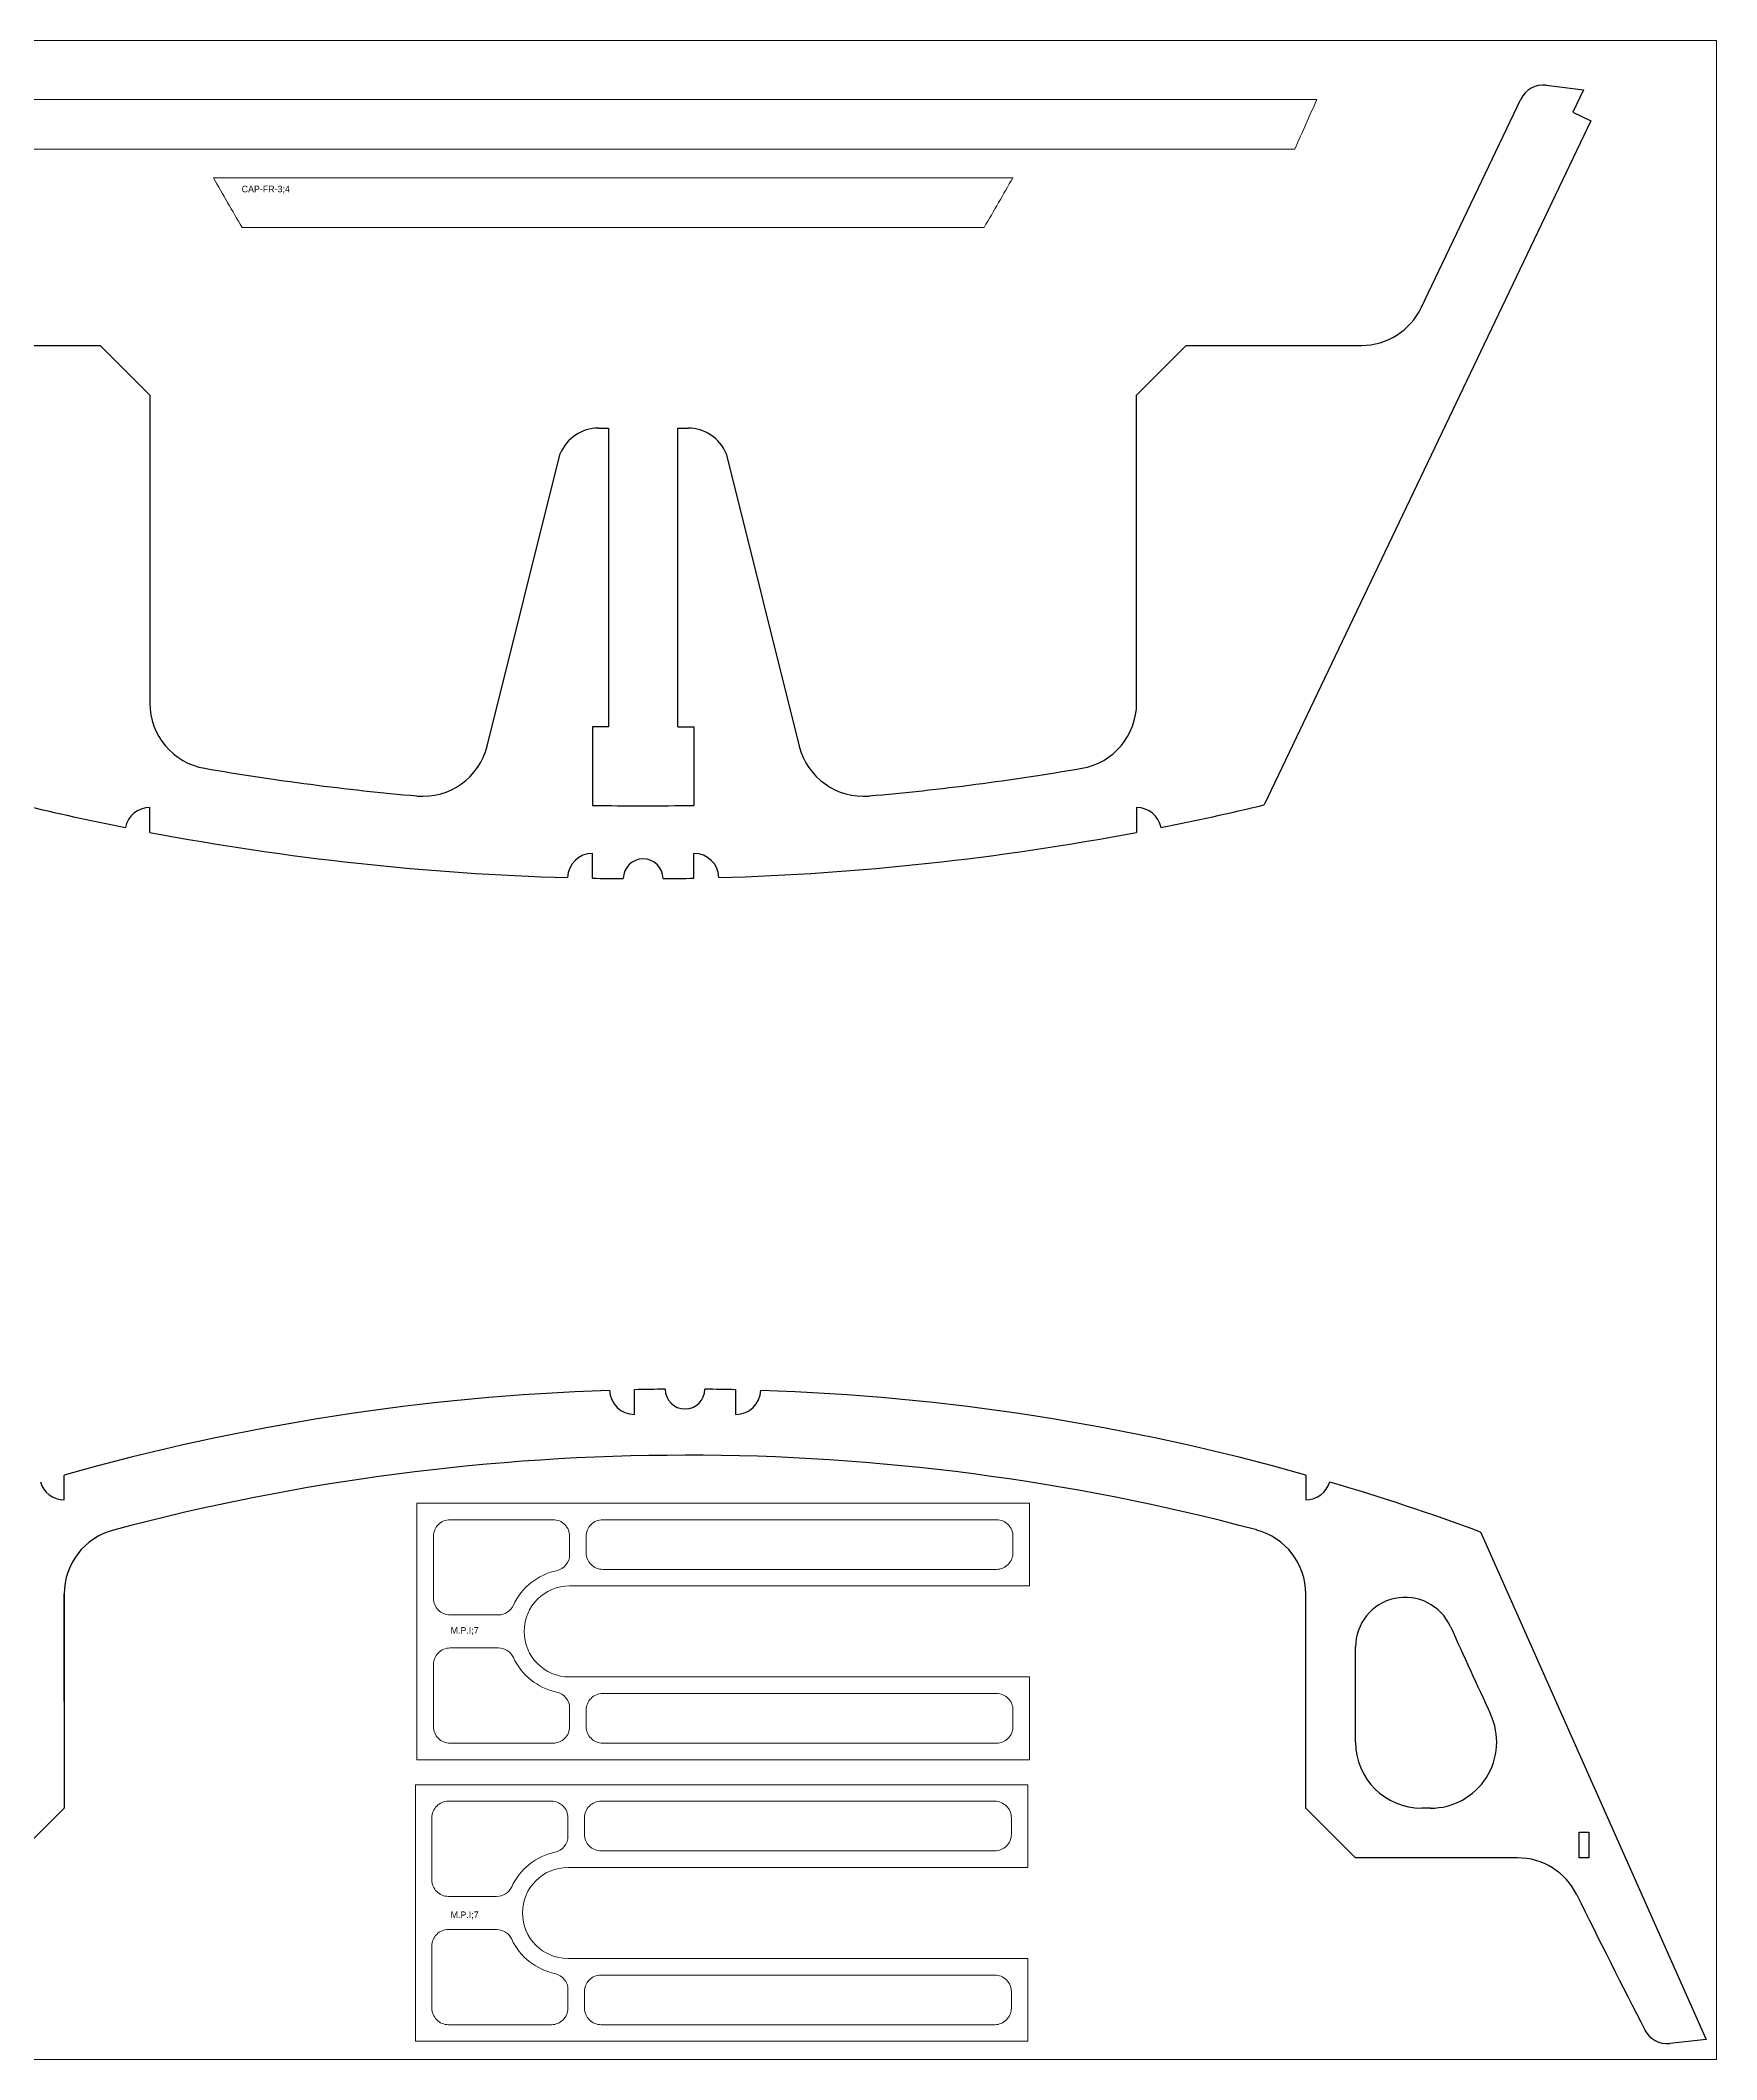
# Model space of a CAD drawing. Header units: millimetres. Extents: x 0 to 7720, y 0 to 5733.
# Drawn here: x 6708 to 7720, y 4486 to 5706 of the extents above; entities that cross this region are included whole.
import ezdxf

# ---------------------------------------------------------------- set-up
doc = ezdxf.new("R2010")
doc.units = ezdxf.units.MM
doc.layers.add('CORTE_9MM', color=4, linetype='Continuous')
doc.layers.add('plate', color=3, linetype='Continuous')

msp = doc.modelspace()

# ---------------------------------------------------------------- linework, layer by layer
at = {"layer": 'CORTE_9MM'}
for p, q in [((7617.1, 5678.9, 0), (7639.6, 5676.1, 0)), ((7639.6, 5676.1, 0), (7633.2, 5662.6, 0)), ((7541.6, 5544.5, 0), (7601.7, 5670.5, 0)), ((7633.2, 5662.6, 0), (7644, 5657.4, 0)), ((7644, 5657.4, 0), (7446.8, 5244.1, 0)), ((6637.7, 5521.7, 0), (6743.6, 5521.7, 0)), ((6743.6, 5521.7, 0), (6773.6, 5491.7, 0)), ((7369.7, 5491.7, 0), (7399.7, 5521.7, 0)), ((7399.7, 5521.7, 0), (7505.5, 5521.7, 0)), ((6773.6, 5491.7, 0), (6773.6, 5305.6, 0)), ((7369.7, 5305.6, 0), (7369.7, 5491.7, 0)), ((7044.6, 5471.7, 0), (7050.6, 5471.7, 0)), ((7050.6, 5471.7, 0), (7050.6, 5291.3, 0)), ((7092.6, 5471.7, 0), (7098.7, 5471.7, 0)), ((7092.6, 5291.3, 0), (7092.6, 5471.7, 0)), ((6977.4, 5279.6, 0), (7021.5, 5456.3, 0)), ((7121.7, 5456.3, 0), (7165.9, 5279.6, 0)), ((7041, 5291.3, 0), (7041, 5243.8, 0)), ((7050.6, 5291.3, 0), (7041, 5291.3, 0)), ((7092.6, 5291.3, 0), (7102.3, 5291.3, 0)), ((7102.3, 5291.3, 0), (7102.3, 5243.8, 0)), ((6773.6, 5227.5, 0), (6773.6, 5242.5, 0)), ((7369.7, 5242.5, 0), (7369.7, 5227.5, 0)), ((7041, 5199.8, 0), (7041, 5214.8)), ((7102.3, 5199.8, 0), (7102.3, 5214.8)), ((7066.3, 4875.8, 0), (7066.3, 4890.8, 0)), ((7127.6, 4875.8, 0), (7127.6, 4890.8, 0)), ((6721.9, 4824.2), (6721.9, 4839.2, 0)), ((7471.9, 4839.2, 0), (7471.9, 4824.2)), ((7577.4, 4804.8, 0), (7713.7, 4498.2, 0)), ((6721.9, 4767.3, 0), (6721.9, 4637.9, 0)), ((6721.9, 4702.6), (6721.9, 4767.3)), ((7471.9, 4637.9, 0), (7471.9, 4767.3, 0)), ((7501.9, 4677.9, 0), (7501.9, 4735.3, 0)), ((6721.9, 4637.9, 0), (6691.9, 4607.9, 0)), ((7501.9, 4607.9, 0), (7471.9, 4637.9, 0)), ((7547.2, 4637.9, 0), (7541.9, 4637.9, 0)), ((7636.9, 4623.5, 0), (7642.9, 4623.5, 0)), ((7636.9, 4607.9, 0), (7636.9, 4623.5, 0)), ((7642.9, 4623.5, 0), (7642.9, 4607.9, 0)), ((7599.7, 4607.9, 0), (7501.9, 4607.9, 0)), ((7642.9, 4607.9, 0), (7636.9, 4607.9, 0)), ((7713.7, 4498.2, 0), (7691.7, 4495.7, 0))]:
    msp.add_line(p, q, dxfattribs=at)
at = {"layer": 'CORTE_9MM', "lineweight": 0}
for p, q in [((6935, 4822.2), (6935, 4667.2)), ((7305, 4717.2, -18), (7195.2, 4717.2, -18)), ((6934, 4652.1), (6934, 4497.1)), ((7304, 4547.1, -18), (7194.1, 4547.1, -18))]:
    msp.add_line(p, q, dxfattribs=at)
for points in [[(6641.7, 5640.3), (7465.2, 5640.3, 0.002152), (7478.5, 5670.3), (6628.4, 5670.3, 0.002152), (6641.7, 5640.3)], [(6829.3, 5593), (7277.6, 5593, 0.001798), (7294.9, 5623), (6812, 5623, 0.001796), (6829.3, 5593)], [(6935, 4822.2), (6935, 4667.2), (7305, 4667.2), (7305, 4717.2), (7027.2, 4717.2, -1), (7027.2, 4772.2), (7305, 4772.2), (7305, 4822.2), (6935, 4822.2)], [(6945, 4802.2), (6945, 4764.7, 0.414214), (6955, 4754.7), (6984.1, 4754.7, 0.291942), (6993.2, 4760.5, -0.235219), (7019.3, 4781.4, 0.353366), (7027.2, 4791.2), (7027.2, 4802.2, 0.414214), (7017.2, 4812.2), (6955, 4812.2, 0.414214), (6945, 4802.2)], [(7295, 4802.2), (7295, 4792.2, -0.414214), (7285, 4782.2), (7047.2, 4782.2, -0.414214), (7037.2, 4792.2), (7037.2, 4802.2, -0.414214), (7047.2, 4812.2), (7285, 4812.2, -0.414214), (7295, 4802.2)], [(6945, 4687.2), (6945, 4724.7, -0.414214), (6955, 4734.7), (6984.1, 4734.7, -0.291942), (6993.2, 4728.9, 0.235219), (7019.3, 4708.1, -0.353366), (7027.2, 4698.3), (7027.2, 4687.2, -0.414214), (7017.2, 4677.2), (6955, 4677.2, -0.414214), (6945, 4687.2)], [(7295, 4687.2), (7295, 4697.2, 0.414214), (7285, 4707.2), (7047.2, 4707.2, 0.414214), (7037.2, 4697.2), (7037.2, 4687.2, 0.414214), (7047.2, 4677.2), (7285, 4677.2, 0.414214), (7295, 4687.2)], [(6934, 4652.1), (6934, 4497.1), (7304, 4497.1), (7304, 4547.1), (7026.2, 4547.1, -1), (7026.2, 4602.1), (7304, 4602.1), (7304, 4652.1), (6934, 4652.1)], [(6944, 4632.1), (6944, 4594.6, 0.414214), (6954, 4584.6), (6983.1, 4584.6, 0.291942), (6992.2, 4590.4, -0.235219), (7018.3, 4611.3, 0.353366), (7026.2, 4621.1), (7026.2, 4632.1, 0.414214), (7016.2, 4642.1), (6954, 4642.1, 0.414214), (6944, 4632.1)], [(7294, 4632.1), (7294, 4622.1, -0.414214), (7284, 4612.1), (7046.2, 4612.1, -0.414214), (7036.2, 4622.1), (7036.2, 4632.1, -0.414214), (7046.2, 4642.1), (7284, 4642.1, -0.414214), (7294, 4632.1)], [(6944, 4517.1), (6944, 4554.6, -0.414214), (6954, 4564.6), (6983.1, 4564.6, -0.291942), (6992.2, 4558.8, 0.235219), (7018.3, 4538, -0.353366), (7026.2, 4528.2), (7026.2, 4517.1, -0.414214), (7016.2, 4507.1), (6954, 4507.1, -0.414214), (6944, 4517.1)], [(7294, 4517.1), (7294, 4527.1, 0.414214), (7284, 4537.1), (7046.2, 4537.1, 0.414214), (7036.2, 4527.1), (7036.2, 4517.1, 0.414214), (7046.2, 4507.1), (7284, 4507.1, 0.414214), (7294, 4517.1)]]:
    msp.add_lwpolyline(points, format="xyb", close=True, dxfattribs=at)
at = {"layer": 'CORTE_9MM', "extrusion": (2.00999e-06, -3.65988e-06, 1)}
msp.add_arc((7615.3, 5664, 0), 15, 83.0569, 154.4938, dxfattribs=at)
at = {"layer": 'CORTE_9MM'}
for centre, radius, start, end in [((7505.5, 5561.7, 0), 40, 270.0008, 334.4923), ((7044.6, 5446.7, 0), 25, 90, 157.3714), ((7098.7, 5446.7, 0), 25, 22.6286, 90), ((6813.6, 5305.6, 0), 40, 180, 260.2088), ((7329.7, 5305.6, 0), 40, 279.7912, 0), ((6938.6, 5289.3, 0), 40, 264.9688, 345.9761), ((7204.7, 5289.3, 0), 40, 194.0239, 275.0312), ((7071.6, 6801.1, 0), 1557.6, 260.2088, 264.9688), ((7071.6, 6801.1, 0), 1557.6, 275.0312, 279.7912), ((7072.2, 6803.8, 0), 1604.3, 256.4535, 258.7372), ((6773.6, 5227.5, 0), 15, 90, 169.0049), ((7369.7, 5227.5, 0), 15, 10.9951, 90), ((7071, 6803.8, 0), 1604.3, 281.2628, 283.5465), ((7071.6, 5199.5, 0), 12, 0.2158, 179.7842), ((7096.9, 4891.1, 0), 12, 180.2469, 359.7531), ((7097, 3509.2, 0), 1341.9, 90.0026, 104.9132), ((7097, 3510.2, 0), 1341, 75.0813, 90.0029), ((6761.9, 4767.3, 0), 40, 104.9132, 180), ((7431.9, 4767.3, 0), 40, 359.9998, 75.087), ((7531.9, 4735.3, 0), 30, 24.2516, 180), ((7547.2, 4677.9, 0), 40, 270, 24.8786), ((7541.9, 4677.9, 0), 40, 180, 270), ((7599.7, 4567.9, 0), 40, 26.1819, 90), ((12408.9, 6932.4, 0), 5319, 206.1819, 207.169), ((7690, 4510.7, 0), 15, 207.166, 276.328)]:
    msp.add_arc(centre, radius, start, end, dxfattribs=at)
at = {"layer": 'CORTE_9MM', "extrusion": (3.68701e-09, -8.11411e-07, 1)}
msp.add_arc((7071.6, 6802.6, 0), 1559.1, 268.8723, 269.999, dxfattribs=at)
at = {"layer": 'CORTE_9MM', "extrusion": (3.67453e-09, -1.54894e-06, 1)}
msp.add_arc((7071.6, 6797.1, 0), 1553.6, 269.999, 271.1297, dxfattribs=at)
at = {"layer": 'CORTE_9MM', "extrusion": (2.99861e-09, 2.01615e-08, 1)}
msp.add_arc((7071.6, 6800.3, 0), 1600.8, 259.2695, 268.3653, dxfattribs=at)
at = {"layer": 'CORTE_9MM', "extrusion": (-2.99861e-09, 2.01615e-08, 1)}
msp.add_arc((7071.6, 6800.3, 0), 1600.8, 271.6347, 280.7305, dxfattribs=at)
at = {"layer": 'CORTE_9MM', "extrusion": (1.95165e-16, 1.41504e-08, 1)}
msp.add_arc((7041, 5199.8, 0), 15, 90, 178.5822, dxfattribs=at)
at = {"layer": 'CORTE_9MM', "extrusion": (-1.95165e-16, 1.41504e-08, 1)}
msp.add_arc((7102.3, 5199.8, 0), 15, 1.4178, 90, dxfattribs=at)
at = {"layer": 'CORTE_9MM', "extrusion": (7.91338e-09, 1.4537e-06, 1)}
msp.add_arc((7071.6, 6799.9, 0), 1600.4, 268.9013, 269.5693, dxfattribs=at)
at = {"layer": 'CORTE_9MM', "extrusion": (-7.91338e-09, 1.4537e-06, 1)}
msp.add_arc((7071.6, 6799.9, 0), 1600.4, 270.4307, 271.0987, dxfattribs=at)
at = {"layer": 'CORTE_9MM', "extrusion": (1.24905e-08, -3.33792e-08, 1)}
msp.add_arc((7097, 3510.8, 0), 1380.3, 91.8969, 105.7658, dxfattribs=at)
at = {"layer": 'CORTE_9MM', "extrusion": (6.35275e-22, 2.45406e-09, 1)}
msp.add_arc((7066.3, 4890.8, 0), 15, 181.6426, 270, dxfattribs=at)
at = {"layer": 'CORTE_9MM', "extrusion": (-2.00851e-07, 9.03746e-06, 1)}
msp.add_arc((7096.9, 3512.8, 0), 1378.3, 90.4965, 91.2722, dxfattribs=at)
at = {"layer": 'CORTE_9MM', "extrusion": (2.00851e-07, 9.03746e-06, 1)}
msp.add_arc((7097, 3512.8, 0), 1378.3, 88.7278, 89.5035, dxfattribs=at)
at = {"layer": 'CORTE_9MM', "extrusion": (-6.35275e-22, 2.45406e-09, 1)}
msp.add_arc((7127.6, 4890.8, 0), 15, 270, 358.3574, dxfattribs=at)
at = {"layer": 'CORTE_9MM', "extrusion": (-1.24905e-08, -3.33792e-08, 1)}
msp.add_arc((7096.9, 3510.8, 0), 1380.3, 74.2342, 88.1031, dxfattribs=at)
at = {"layer": 'CORTE_9MM', "extrusion": (1.36929e-14, -1.12273e-07, 1)}
msp.add_arc((6721.9, 4839.2, 0), 15, 196.0768, 270, dxfattribs=at)
at = {"layer": 'CORTE_9MM', "extrusion": (-1.36931e-14, -1.12273e-07, 1)}
msp.add_arc((7471.9, 4839.2, 0), 15, 270, 343.9232, dxfattribs=at)
at = {"layer": 'CORTE_9MM', "extrusion": (-3.15588e-07, -9.43713e-07, 1)}
msp.add_arc((7096.5, 3509.4, 0), 1381.7, 69.6329, 73.6129, dxfattribs=at)
at = {"layer": 'CORTE_9MM', "extrusion": (4.08555e-09, 1.88657e-09, 1)}
msp.add_arc((12408.9, 6932.4, 0), 5319, 204.2516, 204.8786, dxfattribs=at)
at = {"layer": 'plate', "lineweight": 0}
msp.add_lwpolyline([(5280, 5706), (7720, 5706), (7720, 4486), (5280, 4486)], close=True, dxfattribs=at)

# ---------------------------------------------------------------- texts
at = {"lineweight": 0, "char_height": 4, "width": 9480.493, "attachment_point": 1}
for s, insert in [('CAP-FR-3;4', (6829.1, 5618.2)), ('M.P.I;7', (6955.3, 4747.3)), ('M.P.I;7', (6955.3, 4575.5))]:
    msp.add_mtext(s, dxfattribs=dict(at, insert=insert))

doc.saveas('drawing.dxf')
